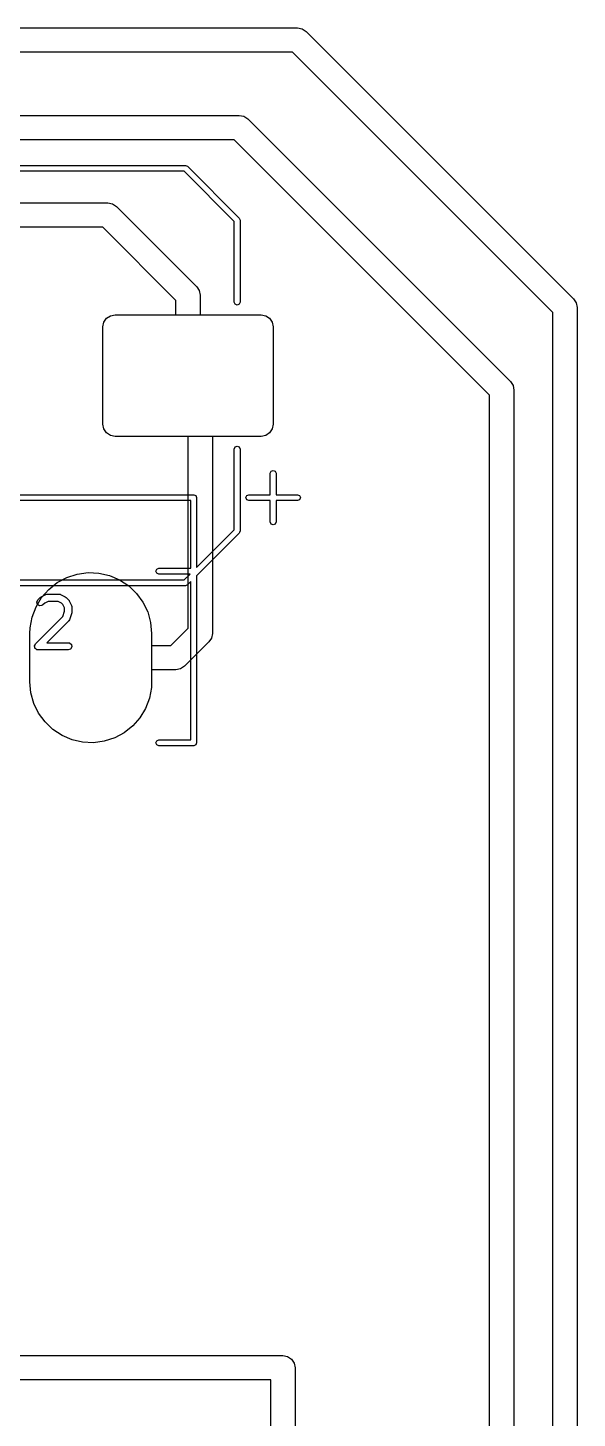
# Model space of a CAD drawing. Extents: x 10 to 287, y -200 to -10.
# Drawn here: x 144.16 to 155.45, y -81.64 to -53.05 of the extents above; entities that cross this region are included whole.
import ezdxf

# ---------------------------------------------------------------- set-up
doc = ezdxf.new("R2010")
doc.units = 0
doc.layers.add('BLACK', color=7, linetype='CONTINUOUS')

msp = doc.modelspace()

# ---------------------------------------------------------------- linework, layer by layer
at = {"layer": 'BLACK', "linetype": 'CONTINUOUS'}
for p, q in [((129.5, -53.05), (149.7, -53.05)), ((149.7, -53.05), (149.796, -53.069)), ((149.796, -53.069), (149.877, -53.1232)), ((149.877, -53.1232), (155.377, -58.6232)), ((149.596, -53.55), (129.604, -53.55)), ((154.95, -58.9036), (149.596, -53.55)), ((129.9, -54.85), (148.5, -54.85)), ((148.5, -54.85), (148.596, -54.869)), ((148.596, -54.869), (148.677, -54.9232)), ((148.677, -54.9232), (154.077, -60.3232)), ((148.396, -55.35), (130.004, -55.35)), ((153.65, -60.6036), (148.396, -55.35)), ((139.94, -55.88), (147.396, -55.88)), ((147.371, -56), (140, -56)), ((148.4, -57.0293), (147.371, -56)), ((147.396, -55.88), (147.438, -55.8976)), ((147.438, -55.8976), (148.502, -56.962)), ((137.5, -56.65), (145.8, -56.65)), ((145.8, -56.65), (145.896, -56.669)), ((145.896, -56.669), (145.977, -56.7232)), ((145.977, -56.7232), (147.627, -58.3732)), ((145.696, -57.15), (137.604, -57.15)), ((147.2, -58.6536), (145.696, -57.15)), ((148.4, -58.69), (148.4, -57.0293)), ((148.502, -56.962), (148.502, -56.962)), ((148.502, -56.962), (148.52, -57.0044)), ((148.52, -57.0044), (148.52, -58.69)), ((147.627, -58.3732), (147.627, -58.3732)), ((147.627, -58.3732), (147.681, -58.4543)), ((147.681, -58.4543), (147.7, -58.55)), ((147.7, -58.55), (147.7, -58.95)), ((147.2, -58.95), (147.2, -58.6536)), ((148.418, -58.7324), (148.4, -58.69)), ((148.46, -58.75), (148.418, -58.7324)), ((148.502, -58.7324), (148.46, -58.75)), ((148.52, -58.69), (148.502, -58.7324)), ((155.377, -58.6232), (155.377, -58.6232)), ((155.377, -58.6232), (155.431, -58.7043)), ((155.431, -58.7043), (155.431, -58.7043)), ((155.431, -58.7043), (155.45, -58.8)), ((155.45, -58.8), (155.45, -58.8)), ((155.45, -58.8), (155.45, -116.6)), ((145.7, -59.2), (145.719, -59.1043)), ((145.7, -59.2), (145.719, -59.1043)), ((145.7, -59.2), (145.719, -59.1043)), ((145.719, -59.1043), (145.773, -59.0232)), ((145.719, -59.1043), (145.773, -59.0232)), ((145.719, -59.1043), (145.773, -59.0232)), ((145.773, -59.0232), (145.854, -58.969)), ((145.773, -59.0232), (145.854, -58.969)), ((145.773, -59.0232), (145.854, -58.969)), ((145.854, -58.969), (145.95, -58.95)), ((145.854, -58.969), (145.95, -58.95)), ((145.854, -58.969), (145.95, -58.95)), ((145.95, -58.95), (148.95, -58.95)), ((145.95, -58.95), (147.2, -58.95)), ((145.95, -58.95), (148.95, -58.95)), ((147.7, -58.95), (148.95, -58.95)), ((148.95, -58.95), (149.046, -58.969)), ((148.95, -58.95), (149.046, -58.969)), ((148.95, -58.95), (149.046, -58.969)), ((149.046, -58.969), (149.127, -59.0232)), ((149.046, -58.969), (149.127, -59.0232)), ((149.046, -58.969), (149.127, -59.0232)), ((149.127, -59.0232), (149.181, -59.1043)), ((149.127, -59.0232), (149.181, -59.1043)), ((149.127, -59.0232), (149.181, -59.1043)), ((149.181, -59.1043), (149.2, -59.2)), ((149.181, -59.1043), (149.2, -59.2)), ((149.181, -59.1043), (149.2, -59.2)), ((154.95, -116.496), (154.95, -58.9036)), ((145.7, -61.2), (145.7, -59.2)), ((145.7, -61.2), (145.7, -59.2)), ((145.7, -61.2), (145.7, -59.2)), ((149.2, -59.2), (149.2, -61.2)), ((149.2, -59.2), (149.2, -61.2)), ((149.2, -59.2), (149.2, -61.2)), ((154.077, -60.3232), (154.077, -60.3232)), ((154.077, -60.3232), (154.131, -60.4043)), ((154.131, -60.4043), (154.15, -60.5)), ((154.15, -60.5), (154.15, -115.5)), ((153.65, -115.396), (153.65, -60.6036)), ((145.719, -61.2957), (145.7, -61.2)), ((145.719, -61.2957), (145.7, -61.2)), ((145.719, -61.2957), (145.7, -61.2)), ((145.773, -61.3768), (145.719, -61.2957)), ((145.773, -61.3768), (145.719, -61.2957)), ((145.773, -61.3768), (145.719, -61.2957)), ((145.854, -61.431), (145.773, -61.3768)), ((145.854, -61.431), (145.773, -61.3768)), ((145.854, -61.431), (145.773, -61.3768)), ((145.95, -61.45), (145.854, -61.431)), ((145.95, -61.45), (145.854, -61.431)), ((145.95, -61.45), (145.854, -61.431)), ((148.95, -61.45), (145.95, -61.45)), ((147.45, -61.45), (145.95, -61.45)), ((148.95, -61.45), (145.95, -61.45)), ((147.45, -65.3964), (147.45, -61.45)), ((148.95, -61.45), (147.95, -61.45)), ((147.95, -61.45), (147.95, -65.5)), ((149.046, -61.431), (148.95, -61.45)), ((149.046, -61.431), (148.95, -61.45)), ((149.046, -61.431), (148.95, -61.45)), ((149.127, -61.3768), (149.046, -61.431)), ((149.127, -61.3768), (149.046, -61.431)), ((149.127, -61.3768), (149.046, -61.431)), ((149.181, -61.2957), (149.127, -61.3768)), ((149.181, -61.2957), (149.127, -61.3768)), ((149.181, -61.2957), (149.127, -61.3768)), ((149.2, -61.2), (149.181, -61.2957)), ((149.2, -61.2), (149.181, -61.2957)), ((149.2, -61.2), (149.181, -61.2957)), ((148.4, -61.71), (148.418, -61.6676)), ((148.4, -63.3707), (148.4, -61.71)), ((148.418, -61.6676), (148.46, -61.65)), ((148.46, -61.65), (148.502, -61.6676)), ((148.502, -61.6676), (148.52, -61.71)), ((148.52, -61.71), (148.52, -63.3956)), ((149.14, -62.21), (149.158, -62.1676)), ((149.14, -62.65), (149.14, -62.21)), ((149.158, -62.1676), (149.2, -62.15)), ((149.2, -62.15), (149.242, -62.1676)), ((149.242, -62.1676), (149.26, -62.21)), ((149.26, -62.21), (149.26, -62.65)), ((140, -62.65), (147.565, -62.65)), ((147.505, -62.77), (142.15, -62.77)), ((147.505, -64.16), (147.505, -62.77)), ((147.565, -62.65), (147.607, -62.6676)), ((147.607, -62.6676), (147.625, -62.71)), ((147.625, -62.71), (147.625, -64.1457)), ((148.64, -62.71), (148.658, -62.6676)), ((148.658, -62.7524), (148.64, -62.71)), ((148.658, -62.6676), (148.7, -62.65)), ((148.7, -62.77), (148.658, -62.7524)), ((148.7, -62.65), (149.14, -62.65)), ((149.14, -62.77), (148.7, -62.77)), ((149.14, -63.21), (149.14, -62.77)), ((149.26, -62.65), (149.7, -62.65)), ((149.7, -62.77), (149.26, -62.77)), ((149.26, -62.77), (149.26, -63.21)), ((149.7, -62.65), (149.742, -62.6676)), ((149.742, -62.7524), (149.7, -62.77)), ((149.742, -62.6676), (149.76, -62.71)), ((149.76, -62.71), (149.742, -62.7524)), ((147.625, -64.1457), (148.4, -63.3707)), ((148.502, -63.438), (147.625, -64.3154)), ((148.508, -63.4256), (148.502, -63.438)), ((148.52, -63.3956), (148.508, -63.4256)), ((149.158, -63.2524), (149.14, -63.21)), ((149.2, -63.27), (149.158, -63.2524)), ((149.242, -63.2524), (149.2, -63.27)), ((149.26, -63.21), (149.242, -63.2524)), ((144.959, -64.3506), (145.172, -64.2813)), ((144.959, -64.3506), (145.172, -64.2813)), ((144.959, -64.3506), (145.172, -64.2813)), ((145.172, -64.2813), (145.394, -64.2513)), ((145.172, -64.2813), (145.394, -64.2513)), ((145.172, -64.2813), (145.394, -64.2513)), ((145.394, -64.2513), (145.618, -64.2613)), ((145.394, -64.2513), (145.618, -64.2613)), ((145.394, -64.2513), (145.618, -64.2613)), ((145.618, -64.2613), (145.836, -64.3112)), ((145.618, -64.2613), (145.836, -64.3112)), ((145.618, -64.2613), (145.836, -64.3112)), ((145.836, -64.3112), (146.042, -64.3993)), ((145.836, -64.3112), (146.042, -64.3993)), ((145.836, -64.3112), (146.042, -64.3993)), ((146.79, -64.22), (146.808, -64.1776)), ((146.808, -64.2624), (146.79, -64.22)), ((146.808, -64.1776), (146.85, -64.16)), ((146.85, -64.28), (146.808, -64.2624)), ((146.85, -64.16), (147.505, -64.16)), ((147.491, -64.28), (146.85, -64.28)), ((147.371, -64.4), (147.491, -64.28)), ((147.625, -64.3154), (147.625, -67.75)), ((147.396, -64.52), (139.94, -64.52)), ((140, -64.4), (147.371, -64.4)), ((144.439, -64.7653), (144.586, -64.5965)), ((144.439, -64.7653), (144.586, -64.5965)), ((144.439, -64.7653), (144.586, -64.5965)), ((144.586, -64.5965), (144.761, -64.4568)), ((144.586, -64.5965), (144.761, -64.4568)), ((144.586, -64.5965), (144.761, -64.4568)), ((144.761, -64.4568), (144.959, -64.3506)), ((144.761, -64.4568), (144.959, -64.3506)), ((144.761, -64.4568), (144.959, -64.3506)), ((146.042, -64.3993), (146.229, -64.5227)), ((146.042, -64.3993), (146.229, -64.5227)), ((146.042, -64.3993), (146.229, -64.5227)), ((146.229, -64.5227), (146.391, -64.6776)), ((146.229, -64.5227), (146.391, -64.6776)), ((146.229, -64.5227), (146.391, -64.6776)), ((147.438, -64.5024), (147.396, -64.52)), ((147.505, -64.4354), (147.438, -64.5024)), ((147.505, -67.69), (147.505, -64.4354)), ((144.324, -64.9576), (144.439, -64.7653)), ((144.324, -64.9576), (144.439, -64.7653)), ((144.324, -64.9576), (144.439, -64.7653)), ((144.34, -64.8561), (144.361, -64.8096)), ((144.353, -64.9056), (144.34, -64.8561)), ((144.361, -64.8096), (144.409, -64.762)), ((144.409, -64.762), (144.427, -64.7491)), ((144.427, -64.7491), (144.428, -64.7479)), ((144.428, -64.7479), (144.524, -64.7003)), ((144.506, -64.8766), (144.467, -64.9157)), ((144.575, -64.8424), (144.506, -64.8766)), ((144.524, -64.7003), (144.549, -64.6929)), ((144.549, -64.6929), (144.553, -64.6939)), ((144.553, -64.6939), (144.557, -64.6924)), ((144.557, -64.6924), (144.795, -64.6924)), ((144.778, -64.8424), (144.575, -64.8424)), ((144.846, -64.8766), (144.778, -64.8424)), ((144.795, -64.6924), (144.821, -64.6969)), ((144.821, -64.6969), (144.824, -64.6998)), ((144.824, -64.6998), (144.829, -64.7003)), ((144.829, -64.7003), (144.924, -64.7479)), ((144.876, -64.907), (144.846, -64.8766)), ((144.924, -64.7479), (144.942, -64.7613)), ((144.942, -64.7613), (144.944, -64.762)), ((144.944, -64.762), (144.991, -64.8096)), ((144.991, -64.8096), (145.004, -64.828)), ((145.004, -64.828), (145.005, -64.8291)), ((145.005, -64.8291), (145.053, -64.9243)), ((146.391, -64.6776), (146.523, -64.8589)), ((146.391, -64.6776), (146.523, -64.8589)), ((146.391, -64.6776), (146.523, -64.8589)), ((146.523, -64.8589), (146.62, -65.0608)), ((146.523, -64.8589), (146.62, -65.0608)), ((146.523, -64.8589), (146.62, -65.0608)), ((144.205, -65.388), (144.245, -65.1675)), ((144.205, -65.388), (144.245, -65.1675)), ((144.205, -65.388), (144.245, -65.1675)), ((144.245, -65.1675), (144.324, -64.9576)), ((144.245, -65.1675), (144.324, -64.9576)), ((144.245, -65.1675), (144.324, -64.9576)), ((144.314, -65.7143), (144.873, -65.1554)), ((144.395, -64.9351), (144.353, -64.9056)), ((144.446, -64.9306), (144.395, -64.9351)), ((144.467, -64.9157), (144.446, -64.9306)), ((144.873, -65.1554), (144.911, -65.0409)), ((144.911, -64.9756), (144.876, -64.907)), ((144.911, -65.0409), (144.911, -64.9756)), ((145.057, -65.0768), (145.009, -65.2197)), ((145.053, -64.9243), (145.06, -64.9493)), ((145.061, -65.0531), (145.057, -65.0752)), ((145.057, -65.0752), (145.057, -65.0768)), ((145.06, -64.9493), (145.059, -64.9536)), ((145.059, -64.9536), (145.061, -64.9579)), ((145.061, -64.9579), (145.061, -65.0531)), ((146.62, -65.0608), (146.68, -65.2768)), ((146.62, -65.0608), (146.68, -65.2768)), ((146.62, -65.0608), (146.68, -65.2768)), ((144.2, -65.5), (144.205, -65.388)), ((144.2, -65.5), (144.205, -65.388)), ((144.2, -65.5), (144.205, -65.388)), ((144.991, -65.249), (144.548, -65.6924)), ((144.993, -65.2449), (144.991, -65.249)), ((144.997, -65.2426), (144.993, -65.2449)), ((145.009, -65.2197), (144.997, -65.2426)), ((146.68, -65.2768), (146.7, -65.5)), ((146.68, -65.2768), (146.7, -65.5)), ((146.68, -65.2768), (146.7, -65.5)), ((147.096, -65.75), (147.45, -65.3964)), ((144.2, -66.5), (144.2, -65.5)), ((144.2, -66.5), (144.2, -65.5)), ((144.2, -66.5), (144.2, -65.5)), ((144.293, -65.7544), (144.304, -65.7348)), ((144.304, -65.7348), (144.314, -65.7143)), ((144.548, -65.6924), (144.986, -65.6924)), ((144.986, -65.6924), (145.011, -65.6969)), ((145.011, -65.6969), (145.051, -65.7299)), ((145.051, -65.7299), (145.06, -65.7804)), ((146.7, -65.5), (146.7, -66.5)), ((146.7, -65.5), (146.7, -65.75)), ((146.7, -65.5), (146.7, -66.5)), ((147.877, -65.6768), (147.377, -66.1768)), ((147.931, -65.5957), (147.877, -65.6768)), ((147.95, -65.5), (147.931, -65.5957)), ((147.95, -65.5), (147.95, -65.5)), ((144.292, -65.7608), (144.293, -65.7577)), ((144.298, -65.7826), (144.292, -65.7608)), ((144.293, -65.7577), (144.293, -65.7544)), ((144.302, -65.8049), (144.298, -65.7826)), ((144.304, -65.8071), (144.302, -65.8049)), ((144.305, -65.8104), (144.304, -65.8071)), ((144.324, -65.8233), (144.305, -65.8104)), ((144.341, -65.8379), (144.324, -65.8233)), ((144.346, -65.8387), (144.341, -65.8379)), ((144.347, -65.8398), (144.346, -65.8387)), ((144.351, -65.8395), (144.347, -65.8398)), ((144.367, -65.8424), (144.351, -65.8395)), ((144.986, -65.8424), (144.367, -65.8424)), ((145.034, -65.8248), (144.986, -65.8424)), ((145.06, -65.7804), (145.034, -65.8248)), ((146.7, -65.75), (147.096, -65.75)), ((147.2, -66.25), (146.7, -66.25)), ((146.7, -66.25), (146.7, -66.5)), ((147.296, -66.231), (147.2, -66.25)), ((147.377, -66.1768), (147.296, -66.231)), ((144.22, -66.7232), (144.2, -66.5)), ((144.22, -66.7232), (144.2, -66.5)), ((144.22, -66.7232), (144.2, -66.5)), ((146.7, -66.5), (146.695, -66.612)), ((146.7, -66.5), (146.695, -66.612)), ((146.7, -66.5), (146.695, -66.612)), ((144.28, -66.9392), (144.22, -66.7232)), ((144.28, -66.9392), (144.22, -66.7232)), ((144.28, -66.9392), (144.22, -66.7232)), ((146.655, -66.8325), (146.576, -67.0424)), ((146.655, -66.8325), (146.576, -67.0424)), ((146.655, -66.8325), (146.576, -67.0424)), ((146.695, -66.612), (146.655, -66.8325)), ((146.695, -66.612), (146.655, -66.8325)), ((146.695, -66.612), (146.655, -66.8325)), ((144.377, -67.1411), (144.28, -66.9392)), ((144.377, -67.1411), (144.28, -66.9392)), ((144.377, -67.1411), (144.28, -66.9392)), ((144.509, -67.3224), (144.377, -67.1411)), ((144.509, -67.3224), (144.377, -67.1411)), ((144.509, -67.3224), (144.377, -67.1411)), ((146.576, -67.0424), (146.461, -67.2347)), ((146.576, -67.0424), (146.461, -67.2347)), ((146.576, -67.0424), (146.461, -67.2347)), ((144.671, -67.4773), (144.509, -67.3224)), ((144.671, -67.4773), (144.509, -67.3224)), ((144.671, -67.4773), (144.509, -67.3224)), ((146.314, -67.4035), (146.139, -67.5432)), ((146.314, -67.4035), (146.139, -67.5432)), ((146.314, -67.4035), (146.139, -67.5432)), ((146.461, -67.2347), (146.314, -67.4035)), ((146.461, -67.2347), (146.314, -67.4035)), ((146.461, -67.2347), (146.314, -67.4035)), ((144.858, -67.6007), (144.671, -67.4773)), ((144.858, -67.6007), (144.671, -67.4773)), ((144.858, -67.6007), (144.671, -67.4773)), ((145.064, -67.6888), (144.858, -67.6007)), ((145.064, -67.6888), (144.858, -67.6007)), ((145.064, -67.6888), (144.858, -67.6007)), ((145.282, -67.7387), (145.064, -67.6888)), ((145.282, -67.7387), (145.064, -67.6888)), ((145.282, -67.7387), (145.064, -67.6888)), ((145.506, -67.7487), (145.282, -67.7387)), ((145.506, -67.7487), (145.282, -67.7387)), ((145.506, -67.7487), (145.282, -67.7387)), ((145.728, -67.7187), (145.506, -67.7487)), ((145.728, -67.7187), (145.506, -67.7487)), ((145.728, -67.7187), (145.506, -67.7487)), ((145.941, -67.6494), (145.728, -67.7187)), ((145.941, -67.6494), (145.728, -67.7187)), ((145.941, -67.6494), (145.728, -67.7187)), ((146.139, -67.5432), (145.941, -67.6494)), ((146.139, -67.5432), (145.941, -67.6494)), ((146.139, -67.5432), (145.941, -67.6494)), ((146.79, -67.75), (146.808, -67.7076)), ((146.808, -67.7924), (146.79, -67.75)), ((146.808, -67.7076), (146.85, -67.69)), ((146.85, -67.69), (147.505, -67.69)), ((147.625, -67.75), (147.607, -67.7924)), ((146.85, -67.81), (146.808, -67.7924)), ((147.565, -67.81), (146.85, -67.81)), ((147.607, -67.7924), (147.565, -67.81)), ((142.404, -80.35), (149.4, -80.35)), ((149.4, -80.35), (149.496, -80.369)), ((149.496, -80.369), (149.577, -80.4232)), ((149.577, -80.4232), (149.631, -80.5043)), ((149.631, -80.5043), (149.65, -80.6)), ((149.65, -80.6), (149.65, -97.0964)), ((149.15, -80.85), (142.3, -80.85)), ((149.15, -97.2), (149.15, -80.85))]:
    msp.add_line(p, q, dxfattribs=at)

doc.saveas('drawing.dxf')
